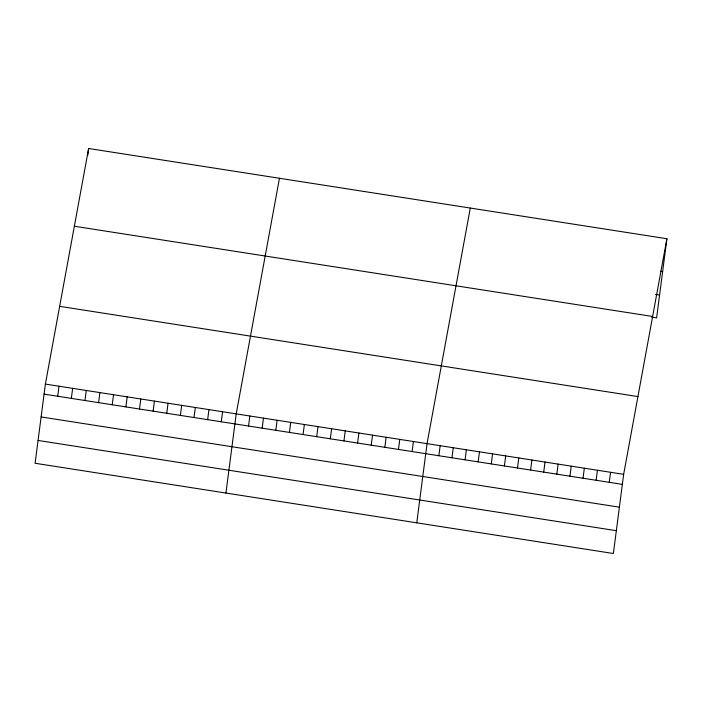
<?xml version="1.0" encoding="UTF-8"?>
<svg xmlns="http://www.w3.org/2000/svg" width="702" height="702" viewBox="0 0 702 702"><rect width="100%" height="100%" fill="white"/><g stroke="black" fill="none" stroke-linecap="round" stroke-linejoin="round"><path stroke-width="1.05" d="M45.384 384.091L35.1 463.267L613.372 553.509L623.657 474.333L666.9 238.733L88.627 148.491L45.384 384.091L623.657 474.333M87.715 155.519L88.627 148.491M57.713 396.253L59.012 386.214M71.341 398.385L72.648 388.346M84.968 400.509L86.276 390.47M98.605 402.641L99.903 392.602M112.232 404.764L113.54 394.726M125.869 406.888L127.167 396.849M139.496 409.02L140.795 398.982M153.124 411.144L154.431 401.105M166.76 413.276L168.059 403.238M180.388 415.4L181.695 405.361M194.015 417.532L195.323 407.485M207.652 419.656L208.95 409.617M221.279 421.779L222.587 411.741M225.93 493.05L236.214 413.873L279.457 178.273M248.543 426.035L249.842 415.996M262.171 428.167L263.478 418.12M275.807 430.291L277.106 420.252M289.435 432.414L290.733 422.376M303.062 434.547L304.37 424.508M316.699 436.67L317.997 426.632M330.326 438.803L331.634 428.755M343.954 440.926L345.261 430.888M357.59 443.05L358.889 433.011M371.218 445.182L372.525 435.143M384.845 447.306L386.153 437.267M398.482 449.438L399.78 439.399M412.109 451.561L413.417 441.523M416.76 522.832L427.044 443.646L470.287 208.046M438.847 455.738L440.154 445.691M451.956 457.783L453.264 447.744M465.066 459.828L466.365 449.789M478.176 461.872L479.475 451.834M491.277 463.917L492.585 453.878M504.387 465.961L505.694 455.923M517.497 468.006L518.796 457.967M530.598 470.05L531.905 460.012M543.708 472.095L545.015 462.056M556.818 474.14L558.125 464.101M569.927 476.193L571.226 466.146M583.029 478.237L584.336 468.199M596.138 480.282L597.446 470.243M609.248 482.327L610.547 472.288M666.9 238.733L656.616 317.909L651.579 317.12M660.617 271.27L662.635 271.586M655.545 294.463L659.582 295.094M74.359 226.237L652.632 316.479M59.652 306.344L637.925 396.586M44.077 394.129L622.358 484.371M41.12 416.944L619.392 507.186M38.066 440.452L616.338 530.694"/></g></svg>
